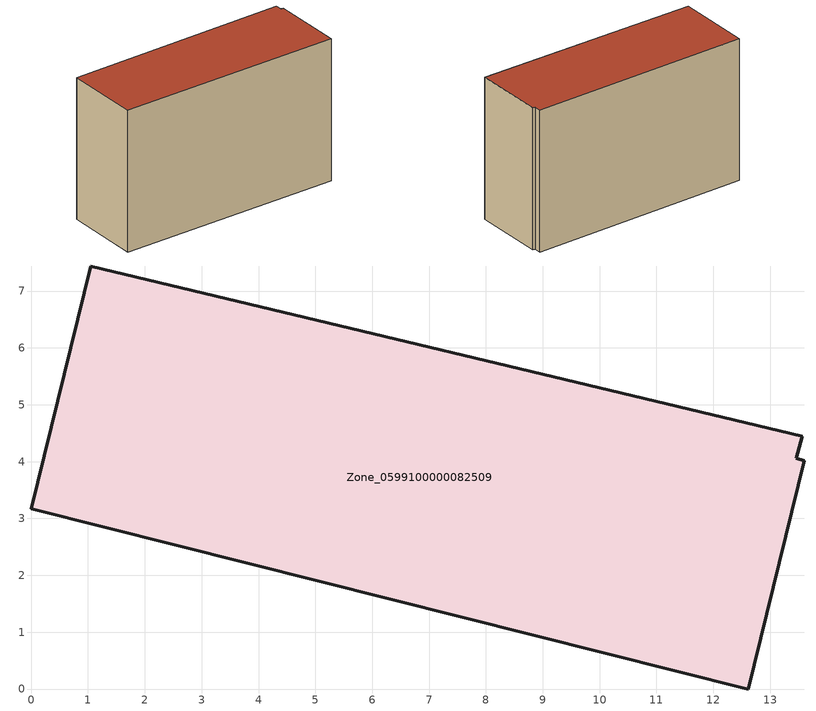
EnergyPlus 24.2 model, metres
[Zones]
Zone_0599100000082509
 floor ground (C_G): 13.56,4.45 13.46,4.05 13.6,4.01 12.61,0 0,3.17 1.05,7.44 z0
 wall outside (C_F): 13.56,4.45 1.05,7.44 0,3.17 12.61,0 13.6,4.01 13.46,4.05 13.56,4.45 z0:8.3
 roof outside (C_R): 13.46,4.05 13.56,4.45 1.05,7.44 0,3.17 12.61,0 13.6,4.01 z8.3
[BUILDING]
Pand.0599100000082509: North Axis=0; Terrain=City; Loads Convergence Tolerance Value=0.04; Temperature Convergence Tolerance Value=0.4; Solar Distribution=FullExterior; Maximum Number of Warmup Days=25; Minimum Number of Warmup Days=1
[Site:Location]
Rotterdam.The.Hague.AP_ZH_NLD Design_Conditions: Latitude=51.96; Longitude=4.45; Time Zone=1; Elevation=-4.5
[SITE:GROUNDTEMPERATURE:BUILDINGSURFACE]
18, 18, 18, 18, 18, 18, 18, 18, 18, 18, 18, 18
[MATERIAL] Thermal Absorptance=0.9; Solar Absorptance=0.7; Visible Absorptance=0.7
Name | Roughness | Thickness | Conductivity | Density | Specific Heat
G.TC.1946 | MediumSmooth | 0.15 | 1 | 540 | 1210
F.TC.1946 | Rough | 0.3 | 0.857143 | 1920 | 840
R.TC.1946 | MediumRough | 0.2 | 0.909091 | 1500 | 1000
[CONSTRUCTION]
C_G: G.TC.1946
C_F: F.TC.1946
C_R: R.TC.1946
[ZONE]
Zone_0599100000082509: Type=1; Multiplier=1; Ceiling Height=Autocalculate; Volume=Autocalculate; Floor Area=autocalculate; Part of Total Floor Area=Yes
[ZONEINFILTRATION:DESIGNFLOWRATE]
Infil_Zone_0599100000082509: Zone or ZoneList or Space or SpaceList=Zone_0599100000082509; Schedule=AlwaysOn; Design Flow Rate Calculation Method=Flow/Area; Flow Rate per Floor Area=0.003; Constant Term Coefficient=1; Temperature Term Coefficient=0; Velocity Term Coefficient=0; Velocity Squared Term Coefficient=0
[HVACTEMPLATE:ZONE:IDEALLOADSAIRSYSTEM]
Zone_0599100000082509: Maximum Heating Supply Air Temperature=50; Minimum Cooling Supply Air Temperature=13; Maximum Heating Supply Air Humidity Ratio=0.0156; Minimum Cooling Supply Air Humidity Ratio=0.0077; Heating Limit=NoLimit; Cooling Limit=NoLimit; Dehumidification Control Type=ConstantSensibleHeatRatio; Cooling Sensible Heat Ratio=0.7; Dehumidification Setpoint=60; Humidification Control Type=None; Humidification Setpoint=30; Outdoor Air Method=None; Outdoor Air Flow Rate per Person=0.00944; Outdoor Air Flow Rate per Zone Floor Area=0; Outdoor Air Flow Rate per Zone=0; Demand Controlled Ventilation Type=None; Outdoor Air Economizer Type=NoEconomizer; Heat Recovery Type=None; Sensible Heat Recovery Effectiveness=0.7; Latent Heat Recovery Effectiveness=0.65
[ZONECONTROL:THERMOSTAT]
ThermostatControl_Zone_0599100000082509: Zone or ZoneList=Zone_0599100000082509; Control Type Schedule=DualSetpointControlType; Control 1=Thermostat_Zone_0599100000082509; Temperature Difference Between Cutout And Setpoint=0
[THERMOSTATSETPOINT:DUALSETPOINT]
Thermostat_Zone_0599100000082509: Heating Setpoint Temperature Schedule=HeatingSetpoint_Zone_0599100000082509; Cooling Setpoint Temperature Schedule=CoolingSetpoint_Zone_0599100000082509
[SCHEDULE:COMPACT]
HeatingSetpoint_Zone_0599100000082509: Through: 12/31, For: AllDays, Until: 24:00, 21
CoolingSetpoint_Zone_0599100000082509: Through: 12/31, For: AllDays, Until: 24:00, 24
DualSetpointControlType: Through: 12/31, For: AllDays, Until: 24:00, 4
AlwaysOn: Through: 12/31, For: AllDays, Until: 24:00, 1
